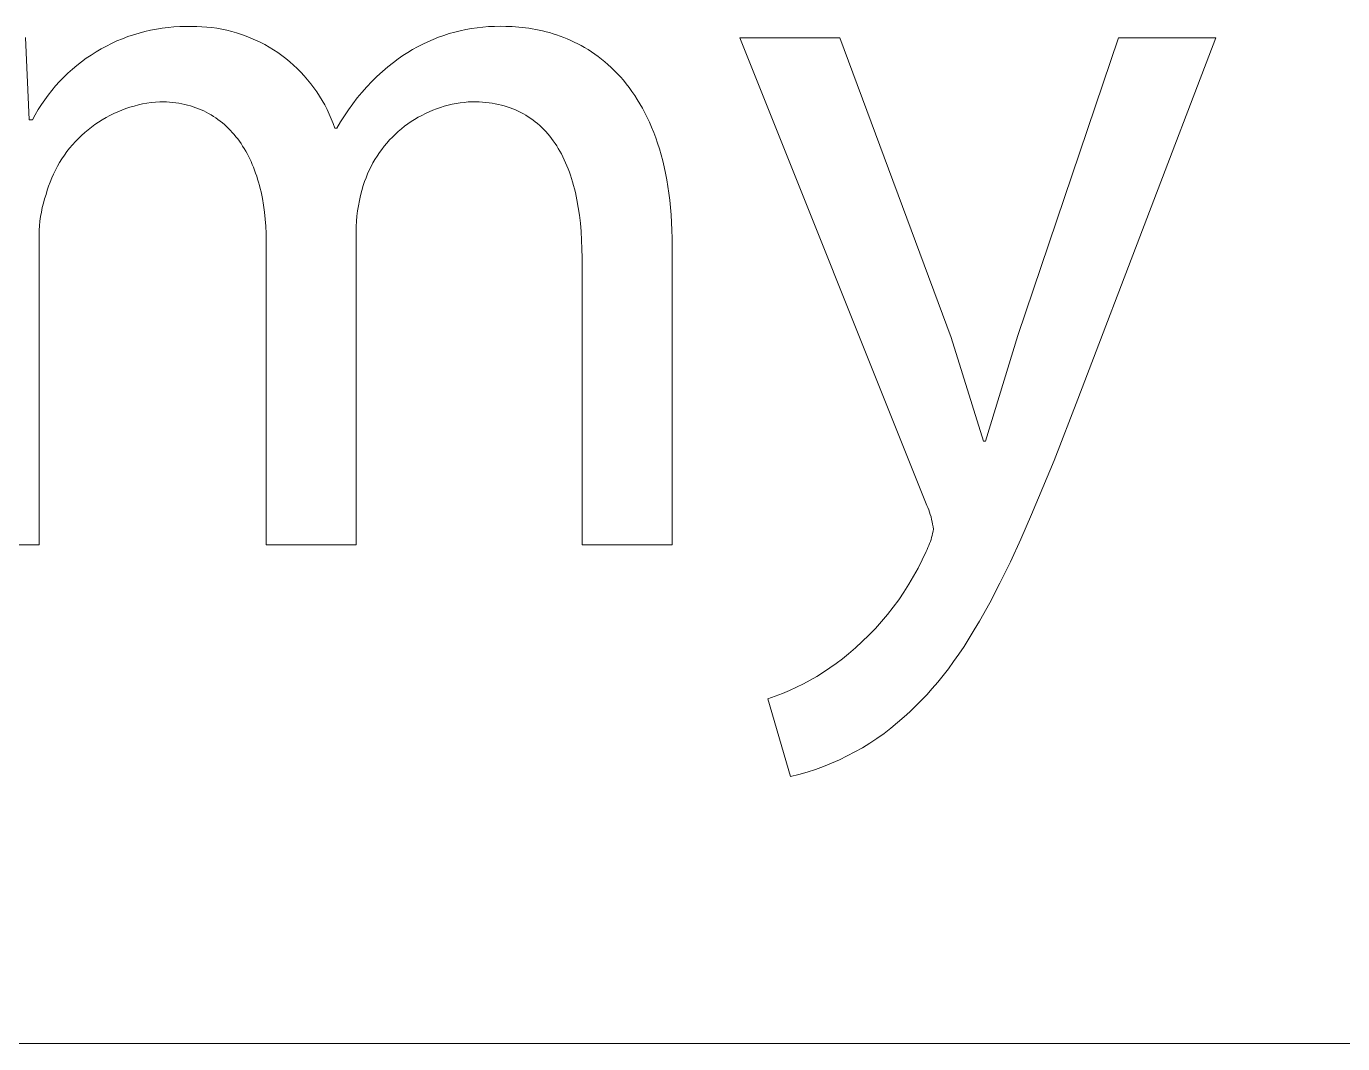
# Model space of a CAD drawing. Header units: millimetres. Extents: x -582 to 3448, y -204 to 2611.
# Drawn here: x 2421.9 to 2472.6, y -204.3 to -165.1 of the extents above; entities that cross this region are included whole.
import ezdxf

# ---------------------------------------------------------------- set-up
doc = ezdxf.new("R2010")
doc.units = ezdxf.units.MM
doc.header["$MEASUREMENT"] = 0
doc.layers.add('Domyślny', color=7, linetype='Continuous', true_color=0x000000)

msp = doc.modelspace()

# ---------------------------------------------------------------- linework, layer by layer
at = {"layer": 'Domyślny', "color": 18, "lineweight": 15, "true_color": 0x000000}
for p, q in [((2426.005, -165.391), (2426.223, -165.325)), ((2426.223, -165.325), (2426.442, -165.267)), ((2426.442, -165.267), (2426.663, -165.216)), ((2426.663, -165.216), (2426.886, -165.173)), ((2426.886, -165.173), (2427.111, -165.137)), ((2427.111, -165.137), (2427.336, -165.109)), ((2427.336, -165.109), (2427.562, -165.088)), ((2427.562, -165.088), (2427.789, -165.076)), ((2427.789, -165.076), (2428.016, -165.07)), ((2428.016, -165.07), (2428.243, -165.073)), ((2428.243, -165.073), (2428.438, -165.074)), ((2428.438, -165.074), (2428.634, -165.081)), ((2428.634, -165.081), (2428.829, -165.096)), ((2428.829, -165.096), (2429.023, -165.117)), ((2429.023, -165.117), (2429.217, -165.144)), ((2429.217, -165.144), (2429.409, -165.178)), ((2429.409, -165.178), (2429.601, -165.219)), ((2429.601, -165.219), (2429.79, -165.266)), ((2429.79, -165.266), (2429.978, -165.319)), ((2429.978, -165.319), (2430.165, -165.379)), ((2438.17, -165.348), (2438.382, -165.288)), ((2438.382, -165.288), (2438.596, -165.235)), ((2438.596, -165.235), (2438.812, -165.189)), ((2438.812, -165.189), (2439.029, -165.15)), ((2439.029, -165.15), (2439.248, -165.119)), ((2439.248, -165.119), (2439.467, -165.095)), ((2439.467, -165.095), (2439.687, -165.079)), ((2439.687, -165.079), (2439.907, -165.069)), ((2439.907, -165.069), (2440.128, -165.067)), ((2440.128, -165.067), (2440.348, -165.073)), ((2440.348, -165.073), (2440.47, -165.074)), ((2440.47, -165.074), (2440.594, -165.078)), ((2440.594, -165.078), (2440.72, -165.084)), ((2440.72, -165.084), (2440.847, -165.094)), ((2440.847, -165.094), (2440.975, -165.106)), ((2440.975, -165.106), (2441.105, -165.12)), ((2441.105, -165.12), (2441.236, -165.138)), ((2441.236, -165.138), (2441.367, -165.159)), ((2441.367, -165.159), (2441.5, -165.183)), ((2441.5, -165.183), (2441.633, -165.21)), ((2441.633, -165.21), (2441.767, -165.24)), ((2441.767, -165.24), (2441.902, -165.274)), ((2441.902, -165.274), (2442.037, -165.311)), ((2442.037, -165.311), (2442.172, -165.351)), ((2421.841, -165.502), (2421.989, -168.67)), ((2424.759, -165.935), (2424.959, -165.827)), ((2424.959, -165.827), (2425.162, -165.726)), ((2425.162, -165.726), (2425.368, -165.631)), ((2425.368, -165.631), (2425.578, -165.544)), ((2425.578, -165.544), (2425.79, -165.464)), ((2425.79, -165.464), (2426.005, -165.391)), ((2430.165, -165.379), (2430.349, -165.445)), ((2430.349, -165.445), (2430.53, -165.518)), ((2430.53, -165.518), (2430.709, -165.596)), ((2430.709, -165.596), (2430.886, -165.681)), ((2430.886, -165.681), (2431.059, -165.771)), ((2431.059, -165.771), (2431.229, -165.868)), ((2436.95, -165.854), (2437.146, -165.753)), ((2437.146, -165.753), (2437.345, -165.658)), ((2437.345, -165.658), (2437.547, -165.57)), ((2437.547, -165.57), (2437.752, -165.489)), ((2437.752, -165.489), (2437.96, -165.415)), ((2437.96, -165.415), (2438.17, -165.348)), ((2442.172, -165.351), (2442.308, -165.395)), ((2442.308, -165.395), (2442.443, -165.443)), ((2442.443, -165.443), (2442.579, -165.495)), ((2442.579, -165.495), (2442.714, -165.55)), ((2442.714, -165.55), (2442.849, -165.609)), ((2442.849, -165.609), (2442.984, -165.672)), ((2442.984, -165.672), (2443.118, -165.739)), ((2443.118, -165.739), (2443.251, -165.81)), ((2443.251, -165.81), (2443.384, -165.886)), ((2456.567, -183.52), (2449.36, -165.509)), ((2449.36, -165.509), (2453.225, -165.509)), ((2453.225, -165.509), (2457.506, -177.051)), ((2460.083, -176.97), (2463.962, -165.509)), ((2467.706, -165.509), (2462.391, -179.426)), ((2463.962, -165.509), (2467.706, -165.509)), ((2424, -166.434), (2424.183, -166.299)), ((2424.183, -166.299), (2424.371, -166.172)), ((2424.371, -166.172), (2424.563, -166.05)), ((2424.563, -166.05), (2424.759, -165.935)), ((2431.229, -165.868), (2431.396, -165.97)), ((2431.396, -165.97), (2431.559, -166.078)), ((2431.559, -166.078), (2431.718, -166.191)), ((2431.718, -166.191), (2431.874, -166.31)), ((2431.874, -166.31), (2432.025, -166.433)), ((2436.027, -166.455), (2436.203, -166.323)), ((2436.203, -166.323), (2436.384, -166.196)), ((2436.384, -166.196), (2436.569, -166.076)), ((2436.569, -166.076), (2436.757, -165.962)), ((2436.757, -165.962), (2436.95, -165.854)), ((2443.384, -165.886), (2443.516, -165.965)), ((2443.516, -165.965), (2443.647, -166.049)), ((2443.647, -166.049), (2443.777, -166.138)), ((2443.777, -166.138), (2443.906, -166.231)), ((2443.906, -166.231), (2444.033, -166.328)), ((2444.033, -166.328), (2444.159, -166.43)), ((2423.479, -166.872), (2423.648, -166.72)), ((2423.648, -166.72), (2423.822, -166.574)), ((2423.822, -166.574), (2424, -166.434)), ((2432.025, -166.433), (2432.172, -166.562)), ((2432.172, -166.562), (2432.315, -166.696)), ((2432.315, -166.696), (2432.453, -166.835)), ((2432.453, -166.835), (2432.586, -166.978)), ((2435.385, -167.002), (2435.593, -166.813)), ((2435.593, -166.813), (2435.807, -166.63)), ((2435.807, -166.63), (2436.027, -166.455)), ((2444.159, -166.43), (2444.283, -166.537)), ((2444.283, -166.537), (2444.406, -166.649)), ((2444.406, -166.649), (2444.527, -166.766)), ((2444.527, -166.766), (2444.646, -166.887)), ((2422.859, -167.535), (2423.005, -167.361)), ((2423.005, -167.361), (2423.158, -167.193)), ((2423.158, -167.193), (2423.316, -167.03)), ((2423.316, -167.03), (2423.479, -166.872)), ((2432.586, -166.978), (2432.714, -167.126)), ((2432.714, -167.126), (2432.837, -167.278)), ((2432.837, -167.278), (2432.955, -167.434)), ((2434.99, -167.402), (2435.184, -167.198)), ((2435.184, -167.198), (2435.385, -167.002)), ((2444.646, -166.887), (2444.763, -167.014)), ((2444.763, -167.014), (2444.878, -167.145)), ((2444.878, -167.145), (2444.991, -167.282)), ((2444.991, -167.282), (2445.101, -167.425)), ((2422.584, -167.896), (2422.718, -167.713)), ((2422.718, -167.713), (2422.859, -167.535)), ((2432.955, -167.434), (2433.067, -167.594)), ((2433.067, -167.594), (2433.174, -167.758)), ((2433.174, -167.758), (2433.275, -167.925)), ((2434.451, -168.049), (2434.623, -167.827)), ((2434.623, -167.827), (2434.803, -167.611)), ((2434.803, -167.611), (2434.99, -167.402)), ((2445.101, -167.425), (2445.209, -167.572)), ((2445.209, -167.572), (2445.314, -167.725)), ((2445.314, -167.725), (2445.416, -167.884)), ((2422.218, -168.47), (2422.333, -168.275)), ((2422.333, -168.275), (2422.455, -168.083)), ((2422.455, -168.083), (2422.584, -167.896)), ((2425.397, -168.358), (2425.244, -168.426)), ((2425.553, -168.294), (2425.397, -168.358)), ((2425.71, -168.236), (2425.553, -168.294)), ((2425.869, -168.183), (2425.71, -168.236)), ((2426.03, -168.136), (2425.869, -168.183)), ((2426.193, -168.094), (2426.03, -168.136)), ((2426.357, -168.058), (2426.193, -168.094)), ((2426.522, -168.028), (2426.357, -168.058)), ((2426.688, -168.004), (2426.522, -168.028)), ((2426.854, -167.985), (2426.688, -168.004)), ((2427.021, -167.972), (2426.854, -167.985)), ((2427.148, -167.973), (2427.021, -167.972)), ((2427.272, -167.978), (2427.148, -167.973)), ((2427.394, -167.987), (2427.272, -167.978)), ((2427.514, -167.998), (2427.394, -167.987)), ((2427.633, -168.013), (2427.514, -167.998)), ((2427.749, -168.03), (2427.633, -168.013)), ((2427.863, -168.051), (2427.749, -168.03)), ((2427.976, -168.075), (2427.863, -168.051)), ((2428.086, -168.102), (2427.976, -168.075)), ((2428.195, -168.132), (2428.086, -168.102)), ((2428.301, -168.165), (2428.195, -168.132)), ((2428.406, -168.202), (2428.301, -168.165)), ((2428.509, -168.24), (2428.406, -168.202)), ((2428.609, -168.282), (2428.509, -168.24)), ((2428.708, -168.327), (2428.609, -168.282)), ((2428.805, -168.375), (2428.708, -168.327)), ((2428.9, -168.425), (2428.805, -168.375)), ((2433.275, -167.925), (2433.371, -168.095)), ((2433.371, -168.095), (2433.461, -168.269)), ((2433.461, -168.269), (2433.544, -168.446)), ((2434.129, -168.51), (2434.286, -168.277)), ((2434.286, -168.277), (2434.451, -168.049)), ((2437.391, -168.36), (2437.249, -168.426)), ((2437.536, -168.3), (2437.391, -168.36)), ((2437.682, -168.244), (2437.536, -168.3)), ((2437.83, -168.193), (2437.682, -168.244)), ((2437.98, -168.147), (2437.83, -168.193)), ((2438.131, -168.106), (2437.98, -168.147)), ((2438.284, -168.071), (2438.131, -168.106)), ((2438.437, -168.04), (2438.284, -168.071)), ((2438.592, -168.015), (2438.437, -168.04)), ((2438.747, -167.995), (2438.592, -168.015)), ((2438.903, -167.981), (2438.747, -167.995)), ((2439.06, -167.972), (2438.903, -167.981)), ((2439.193, -167.973), (2439.06, -167.972)), ((2439.323, -167.978), (2439.193, -167.973)), ((2439.452, -167.987), (2439.323, -167.978)), ((2439.578, -167.998), (2439.452, -167.987)), ((2439.703, -168.013), (2439.578, -167.998)), ((2439.825, -168.031), (2439.703, -168.013)), ((2439.944, -168.052), (2439.825, -168.031)), ((2440.062, -168.077), (2439.944, -168.052)), ((2440.178, -168.104), (2440.062, -168.077)), ((2440.291, -168.135), (2440.178, -168.104)), ((2440.402, -168.169), (2440.291, -168.135)), ((2440.511, -168.206), (2440.402, -168.169)), ((2440.618, -168.246), (2440.511, -168.206)), ((2440.723, -168.289), (2440.618, -168.246)), ((2440.826, -168.335), (2440.723, -168.289)), ((2440.926, -168.385), (2440.826, -168.335)), ((2441.025, -168.437), (2440.926, -168.385)), ((2445.416, -167.884), (2445.516, -168.048)), ((2445.516, -168.048), (2445.613, -168.217)), ((2445.613, -168.217), (2445.706, -168.393)), ((2421.989, -168.67), (2422.11, -168.67)), ((2422.11, -168.67), (2422.218, -168.47)), ((2424.52, -168.848), (2424.385, -168.947)), ((2424.659, -168.754), (2424.52, -168.848)), ((2424.801, -168.664), (2424.659, -168.754)), ((2424.946, -168.58), (2424.801, -168.664)), ((2425.094, -168.501), (2424.946, -168.58)), ((2425.244, -168.426), (2425.094, -168.501)), ((2428.992, -168.478), (2428.9, -168.425)), ((2429.083, -168.534), (2428.992, -168.478)), ((2429.172, -168.592), (2429.083, -168.534)), ((2429.259, -168.654), (2429.172, -168.592)), ((2429.344, -168.717), (2429.259, -168.654)), ((2429.427, -168.784), (2429.344, -168.717)), ((2429.508, -168.853), (2429.427, -168.784)), ((2429.587, -168.924), (2429.508, -168.853)), ((2433.544, -168.446), (2433.622, -168.625)), ((2433.622, -168.625), (2433.693, -168.807)), ((2433.693, -168.807), (2433.759, -168.992)), ((2433.839, -168.992), (2433.98, -168.748)), ((2433.98, -168.748), (2434.129, -168.51)), ((2436.576, -168.825), (2436.45, -168.918)), ((2436.705, -168.736), (2436.576, -168.825)), ((2436.837, -168.652), (2436.705, -168.736)), ((2436.972, -168.572), (2436.837, -168.652)), ((2437.109, -168.497), (2436.972, -168.572)), ((2437.249, -168.426), (2437.109, -168.497)), ((2441.121, -168.492), (2441.025, -168.437)), ((2441.215, -168.551), (2441.121, -168.492)), ((2441.307, -168.612), (2441.215, -168.551)), ((2441.397, -168.676), (2441.307, -168.612)), ((2441.484, -168.744), (2441.397, -168.676)), ((2441.57, -168.814), (2441.484, -168.744)), ((2441.654, -168.887), (2441.57, -168.814)), ((2441.735, -168.963), (2441.654, -168.887)), ((2445.706, -168.393), (2445.797, -168.574)), ((2445.797, -168.574), (2445.884, -168.761)), ((2445.884, -168.761), (2445.968, -168.954)), ((2423.88, -169.388), (2423.763, -169.509)), ((2424, -169.271), (2423.88, -169.388)), ((2424.125, -169.159), (2424, -169.271)), ((2424.253, -169.051), (2424.125, -169.159)), ((2424.385, -168.947), (2424.253, -169.051)), ((2429.664, -168.998), (2429.587, -168.924)), ((2429.739, -169.075), (2429.664, -168.998)), ((2429.812, -169.154), (2429.739, -169.075)), ((2429.883, -169.235), (2429.812, -169.154)), ((2429.952, -169.319), (2429.883, -169.235)), ((2430.02, -169.405), (2429.952, -169.319)), ((2433.759, -168.992), (2433.839, -168.992)), ((2435.98, -169.332), (2435.872, -169.445)), ((2436.093, -169.223), (2435.98, -169.332)), ((2436.208, -169.117), (2436.093, -169.223)), ((2436.328, -169.016), (2436.208, -169.117)), ((2436.45, -168.918), (2436.328, -169.016)), ((2441.814, -169.042), (2441.735, -168.963)), ((2441.891, -169.123), (2441.814, -169.042)), ((2441.966, -169.208), (2441.891, -169.123)), ((2442.039, -169.295), (2441.966, -169.208)), ((2442.11, -169.385), (2442.039, -169.295)), ((2442.179, -169.478), (2442.11, -169.385)), ((2445.968, -168.954), (2446.048, -169.154)), ((2446.048, -169.154), (2446.125, -169.359)), ((2446.125, -169.359), (2446.198, -169.57)), ((2423.44, -169.894), (2423.341, -170.03)), ((2423.543, -169.762), (2423.44, -169.894)), ((2423.651, -169.633), (2423.543, -169.762)), ((2423.763, -169.509), (2423.651, -169.633)), ((2430.085, -169.493), (2430.02, -169.405)), ((2430.148, -169.584), (2430.085, -169.493)), ((2430.209, -169.677), (2430.148, -169.584)), ((2430.268, -169.772), (2430.209, -169.677)), ((2430.326, -169.869), (2430.268, -169.772)), ((2430.381, -169.968), (2430.326, -169.869)), ((2435.571, -169.806), (2435.479, -169.933)), ((2435.667, -169.682), (2435.571, -169.806)), ((2435.768, -169.562), (2435.667, -169.682)), ((2435.872, -169.445), (2435.768, -169.562)), ((2442.245, -169.574), (2442.179, -169.478)), ((2442.31, -169.672), (2442.245, -169.574)), ((2442.372, -169.773), (2442.31, -169.672)), ((2442.433, -169.877), (2442.372, -169.773)), ((2442.491, -169.984), (2442.433, -169.877)), ((2446.198, -169.57), (2446.267, -169.788)), ((2446.267, -169.788), (2446.332, -170.012)), ((2423.158, -170.311), (2423.074, -170.456)), ((2423.247, -170.169), (2423.158, -170.311)), ((2423.341, -170.03), (2423.247, -170.169)), ((2430.434, -170.07), (2430.381, -169.968)), ((2430.485, -170.174), (2430.434, -170.07)), ((2430.534, -170.279), (2430.485, -170.174)), ((2430.582, -170.387), (2430.534, -170.279)), ((2430.627, -170.496), (2430.582, -170.387)), ((2435.23, -170.331), (2435.156, -170.469)), ((2435.308, -170.195), (2435.23, -170.331)), ((2435.392, -170.063), (2435.308, -170.195)), ((2435.479, -169.933), (2435.392, -170.063)), ((2442.547, -170.093), (2442.491, -169.984)), ((2442.601, -170.205), (2442.547, -170.093)), ((2442.653, -170.319), (2442.601, -170.205)), ((2442.703, -170.436), (2442.653, -170.319)), ((2446.332, -170.012), (2446.393, -170.243)), ((2446.393, -170.243), (2446.45, -170.48)), ((2422.853, -170.908), (2422.79, -171.064)), ((2422.922, -170.755), (2422.853, -170.908)), ((2422.995, -170.604), (2422.922, -170.755)), ((2423.074, -170.456), (2422.995, -170.604)), ((2430.67, -170.608), (2430.627, -170.496)), ((2430.711, -170.721), (2430.67, -170.608)), ((2430.751, -170.837), (2430.711, -170.721)), ((2430.788, -170.954), (2430.751, -170.837)), ((2434.963, -170.897), (2434.909, -171.044)), ((2435.022, -170.752), (2434.963, -170.897)), ((2435.087, -170.609), (2435.022, -170.752)), ((2435.156, -170.469), (2435.087, -170.609)), ((2442.751, -170.556), (2442.703, -170.436)), ((2442.797, -170.678), (2442.751, -170.556)), ((2442.841, -170.803), (2442.797, -170.678)), ((2442.883, -170.931), (2442.841, -170.803)), ((2446.45, -170.48), (2446.502, -170.724)), ((2446.502, -170.724), (2446.55, -170.974)), ((2422.68, -171.381), (2422.633, -171.542)), ((2422.732, -171.221), (2422.68, -171.381)), ((2422.79, -171.064), (2422.732, -171.221)), ((2430.823, -171.073), (2430.788, -170.954)), ((2430.856, -171.193), (2430.823, -171.073)), ((2430.888, -171.316), (2430.856, -171.193)), ((2430.917, -171.44), (2430.888, -171.316)), ((2434.803, -171.386), (2434.753, -171.581)), ((2434.859, -171.193), (2434.803, -171.386)), ((2434.909, -171.044), (2434.859, -171.193)), ((2442.922, -171.06), (2442.883, -170.931)), ((2442.96, -171.193), (2442.922, -171.06)), ((2442.995, -171.328), (2442.96, -171.193)), ((2443.029, -171.465), (2442.995, -171.328)), ((2446.55, -170.974), (2446.594, -171.232)), ((2446.594, -171.232), (2446.633, -171.496)), ((2422.533, -171.879), (2422.491, -172.05)), ((2422.58, -171.71), (2422.533, -171.879)), ((2422.633, -171.542), (2422.58, -171.71)), ((2430.944, -171.566), (2430.917, -171.44)), ((2430.969, -171.693), (2430.944, -171.566)), ((2431.014, -171.953), (2430.969, -171.693)), ((2434.71, -171.778), (2434.672, -171.976)), ((2434.753, -171.581), (2434.71, -171.778)), ((2443.089, -171.747), (2443.029, -171.465)), ((2443.142, -172.039), (2443.089, -171.747)), ((2446.633, -171.496), (2446.666, -171.766)), ((2446.666, -171.766), (2446.696, -172.044)), ((2422.425, -172.396), (2422.401, -172.57)), ((2422.455, -172.222), (2422.425, -172.396)), ((2422.491, -172.05), (2422.455, -172.222)), ((2431.05, -172.219), (2431.014, -171.953)), ((2431.078, -172.491), (2431.05, -172.219)), ((2434.615, -172.375), (2434.596, -172.575)), ((2434.641, -172.175), (2434.615, -172.375)), ((2434.672, -171.976), (2434.641, -172.175)), ((2443.187, -172.34), (2443.142, -172.039)), ((2443.223, -172.651), (2443.187, -172.34)), ((2446.696, -172.044), (2446.72, -172.329)), ((2446.72, -172.329), (2446.738, -172.621)), ((2422.371, -172.921), (2422.365, -173.097)), ((2422.383, -172.745), (2422.371, -172.921)), ((2422.401, -172.57), (2422.383, -172.745)), ((2431.099, -172.769), (2431.078, -172.491)), ((2431.111, -173.052), (2431.099, -172.769)), ((2434.584, -172.776), (2434.577, -172.978)), ((2434.596, -172.575), (2434.584, -172.776)), ((2443.251, -172.971), (2443.223, -172.651)), ((2446.738, -172.621), (2446.752, -172.921)), ((2446.752, -172.921), (2446.76, -173.227)), ((2422.365, -173.097), (2422.365, -173.273)), ((2422.365, -173.273), (2422.365, -185.043)), ((2431.115, -173.34), (2431.111, -173.052)), ((2431.115, -185.043), (2431.115, -173.34)), ((2434.577, -172.978), (2434.577, -185.043)), ((2443.271, -173.3), (2443.251, -172.971)), ((2443.283, -173.638), (2443.271, -173.3)), ((2446.76, -173.227), (2446.763, -173.541)), ((2443.287, -173.984), (2443.283, -173.638)), ((2446.763, -173.541), (2446.763, -185.043)), ((2443.287, -185.043), (2443.287, -173.984)), ((2458.835, -181.05), (2460.083, -176.97)), ((2457.506, -177.051), (2458.754, -181.05)), ((2462.391, -179.426), (2461.471, -181.792)), ((2458.754, -181.05), (2458.835, -181.05)), ((2461.471, -181.792), (2460.609, -183.873)), ((2456.606, -183.606), (2456.567, -183.52)), ((2456.642, -183.694), (2456.606, -183.606)), ((2456.675, -183.784), (2456.642, -183.694)), ((2456.705, -183.874), (2456.675, -183.784)), ((2456.732, -183.965), (2456.705, -183.874)), ((2456.756, -184.057), (2456.732, -183.965)), ((2456.777, -184.15), (2456.756, -184.057)), ((2460.609, -183.873), (2460.195, -184.814)), ((2456.776, -184.676), (2456.794, -184.595)), ((2456.795, -184.244), (2456.777, -184.15)), ((2456.794, -184.595), (2456.809, -184.514)), ((2456.81, -184.338), (2456.795, -184.244)), ((2456.809, -184.514), (2456.822, -184.432)), ((2456.822, -184.432), (2456.81, -184.338)), ((2422.365, -185.043), (2418.875, -185.043)), ((2434.577, -185.043), (2431.115, -185.043)), ((2446.763, -185.043), (2443.287, -185.043)), ((2456.614, -185.143), (2456.648, -185.068)), ((2456.648, -185.068), (2456.679, -184.991)), ((2456.679, -184.991), (2456.707, -184.914)), ((2456.707, -184.914), (2456.733, -184.835)), ((2456.733, -184.835), (2456.756, -184.756)), ((2456.756, -184.756), (2456.776, -184.676)), ((2460.195, -184.814), (2459.789, -185.692)), ((2456.231, -185.935), (2456.391, -185.616)), ((2456.391, -185.616), (2456.54, -185.291)), ((2456.54, -185.291), (2456.578, -185.218)), ((2456.578, -185.218), (2456.614, -185.143)), ((2456.061, -186.249), (2456.231, -185.935)), ((2459.789, -185.692), (2459.389, -186.511)), ((2455.689, -186.858), (2455.88, -186.556)), ((2455.88, -186.556), (2456.061, -186.249)), ((2459.389, -186.511), (2458.993, -187.272)), ((2455.488, -187.153), (2455.689, -186.858)), ((2455.057, -187.722), (2455.277, -187.441)), ((2455.277, -187.441), (2455.488, -187.153)), ((2458.993, -187.272), (2458.598, -187.98)), ((2454.588, -188.26), (2454.827, -187.995)), ((2454.827, -187.995), (2455.057, -187.722)), ((2458.598, -187.98), (2458.401, -188.314)), ((2454.084, -188.766), (2454.34, -188.517)), ((2454.34, -188.517), (2454.588, -188.26)), ((2458.203, -188.637), (2458.004, -188.947)), ((2458.401, -188.314), (2458.203, -188.637)), ((2453.547, -189.237), (2453.82, -189.006)), ((2453.82, -189.006), (2454.084, -188.766)), ((2458.004, -188.947), (2457.805, -189.245)), ((2452.839, -189.78), (2453.081, -189.606)), ((2453.081, -189.606), (2453.317, -189.425)), ((2453.317, -189.425), (2453.547, -189.237)), ((2457.604, -189.532), (2457.401, -189.808)), ((2457.805, -189.245), (2457.604, -189.532)), ((2452.081, -190.252), (2452.339, -190.103)), ((2452.339, -190.103), (2452.591, -189.945)), ((2452.591, -189.945), (2452.839, -189.78)), ((2457.197, -190.074), (2456.991, -190.329)), ((2457.401, -189.808), (2457.197, -190.074)), ((2451.007, -190.765), (2451.281, -190.65)), ((2451.281, -190.65), (2451.552, -190.526)), ((2451.552, -190.526), (2451.819, -190.393)), ((2451.819, -190.393), (2452.081, -190.252)), ((2456.783, -190.574), (2456.571, -190.81)), ((2456.991, -190.329), (2456.783, -190.574)), ((2450.447, -190.968), (2450.729, -190.871)), ((2451.319, -193.961), (2450.447, -190.968)), ((2450.729, -190.871), (2451.007, -190.765)), ((2456.357, -191.037), (2456.14, -191.255)), ((2456.571, -190.81), (2456.357, -191.037)), ((2455.695, -191.666), (2455.444, -191.886)), ((2455.919, -191.464), (2455.695, -191.666)), ((2456.14, -191.255), (2455.919, -191.464)), ((2455.187, -192.097), (2454.923, -192.299)), ((2455.444, -191.886), (2455.187, -192.097)), ((2454.374, -192.676), (2454.09, -192.85)), ((2454.651, -192.492), (2454.374, -192.676)), ((2454.923, -192.299), (2454.651, -192.492)), ((2453.506, -193.17), (2453.206, -193.314)), ((2453.801, -193.015), (2453.506, -193.17)), ((2454.09, -192.85), (2453.801, -193.015)), ((2452.279, -193.686), (2451.962, -193.788)), ((2452.592, -193.572), (2452.279, -193.686)), ((2452.901, -193.448), (2452.592, -193.572)), ((2453.206, -193.314), (2452.901, -193.448)), ((2451.642, -193.88), (2451.319, -193.961)), ((2451.962, -193.788), (2451.642, -193.88)), ((3444.304, -204.25), (-582.112, -204.25)), ((3444.304, -204.25), (1925.068, -204.25))]:
    msp.add_line(p, q, dxfattribs=at)

doc.saveas('drawing.dxf')
